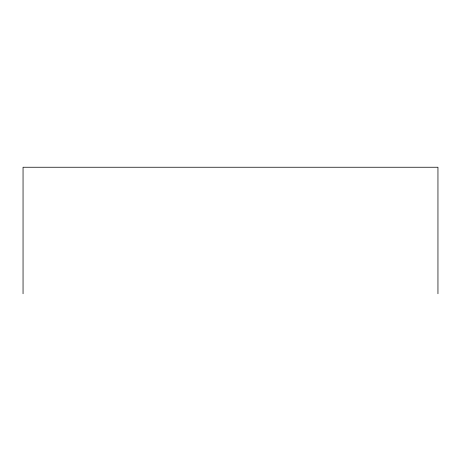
<?xml version="1.0" encoding="UTF-8"?>
<svg xmlns="http://www.w3.org/2000/svg" width="461" height="461" viewBox="0 0 461 461"><rect width="100%" height="100%" fill="white"/><g stroke="black" fill="none" stroke-linecap="round" stroke-linejoin="round"><path stroke-width="0.69" d="M437.95 293.755L437.95 167.245L23.05 167.245L23.05 293.755"/></g></svg>
